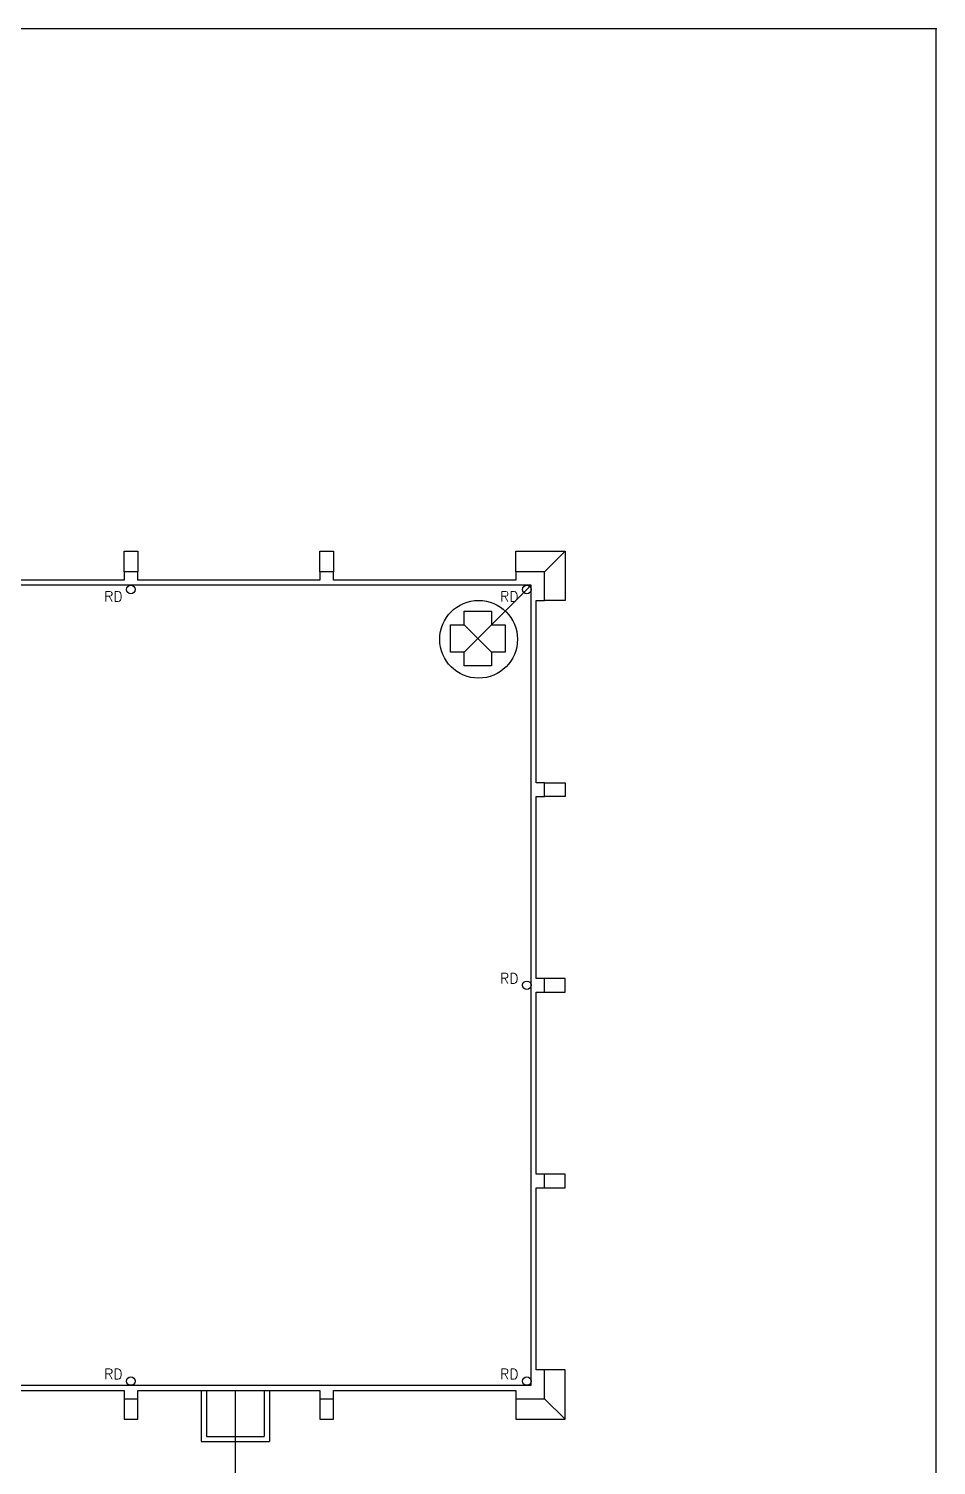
# Model space of a CAD drawing. Header units: inches. Extents: x 72602 to 350810, y -122122 to 43597.
# Drawn here: x 310396 to 337046, y 1397 to 43597 of the extents above; entities that cross this region are included whole.
import ezdxf

# ---------------------------------------------------------------- set-up
doc = ezdxf.new("R2010")
doc.units = ezdxf.units.IN
doc.header["$MEASUREMENT"] = 0
doc.layers.add('M-X-BKGD', color=8, linetype='Continuous')
doc.styles.add('SIMS', font='simplex.shx')

msp = doc.modelspace()

# ---------------------------------------------------------------- linework, layer by layer
at = {"layer": 'M-X-BKGD'}
for p, q in [((337046, 43597), (260306, 43597)), ((337046, 43597), (260306, 43597)), ((337046, -8403), (337046, 43597)), ((337046, -8403), (337046, 43597)), ((325546, 27647), (326146, 28247)), ((325546, 27647), (326146, 28247)), ((325146, 27247), (323983, 26085)), ((325146, 27247), (323983, 26085)), ((325146, 27247), (323983, 26085)), ((325146, 27247), (323983, 26085)), ((323983, 26085), (323183, 25285)), ((323183, 26085), (323983, 25285)), ((323983, 26085), (323183, 25285)), ((323183, 26085), (323983, 25285)), ((315464, 3597), (315464, 2097)), ((315464, 3597), (315464, 2097)), ((315614, 3597), (315614, 2247)), ((315614, 3597), (315614, 2247)), ((317314, 3597), (317314, 2247)), ((317314, 3597), (317314, 2247)), ((317464, 3597), (317464, 2097)), ((317464, 3597), (317464, 2097)), ((325546, 3347), (326146, 2747)), ((325546, 3347), (326146, 2747)), ((315614, 2247), (317314, 2247)), ((315614, 2247), (317314, 2247)), ((315464, 2097), (317464, 2097)), ((315464, 2097), (317464, 2097))]:
    msp.add_line(p, q, dxfattribs=at)
at = {"layer": 'M-X-BKGD', "ltscale": 0.1}
msp.add_line((316464, -21129), (316464, 3597), dxfattribs=at)
msp.add_line((316464, -21129), (316464, 3597), dxfattribs=at)
at = {"layer": 'M-X-BKGD'}
for points in [[(313196, 27647), (313196, 28247), (313596, 28247), (313596, 27647)], [(313196, 27647), (313196, 28247), (313596, 28247), (313596, 27647)], [(318946, 27647), (318946, 28247), (319346, 28247), (319346, 27647)], [(318946, 27647), (318946, 28247), (319346, 28247), (319346, 27647)], [(324696, 27647), (324696, 28247), (326146, 28247), (326146, 26797), (325546, 26797)], [(324696, 27647), (324696, 28247), (326146, 28247), (326146, 26797), (325546, 26797)], [(307946, 3597), (313196, 3597), (313196, 3347), (313596, 3347), (313596, 3597), (318946, 3597), (318946, 3347), (319346, 3347), (319346, 3597), (324696, 3597), (324696, 3347), (325546, 3347), (325546, 4197), (325296, 4197), (325296, 9547), (325546, 9547), (325546, 9947), (325296, 9947), (325296, 15297), (325546, 15297), (325546, 15697), (325296, 15697), (325296, 21047), (325546, 21047), (325546, 21447), (325296, 21447), (325296, 26797), (325546, 26797), (325546, 27647), (324696, 27647), (324696, 27397), (319346, 27397), (319346, 27647), (318946, 27647), (318946, 27397), (313596, 27397), (313596, 27647), (313196, 27647), (313196, 27397), (307946, 27397)], [(307946, 3597), (313196, 3597), (313196, 3347), (313596, 3347), (313596, 3597), (318946, 3597), (318946, 3347), (319346, 3347), (319346, 3597), (324696, 3597), (324696, 3347), (325546, 3347), (325546, 4197), (325296, 4197), (325296, 9547), (325546, 9547), (325546, 9947), (325296, 9947), (325296, 15297), (325546, 15297), (325546, 15697), (325296, 15697), (325296, 21047), (325546, 21047), (325546, 21447), (325296, 21447), (325296, 26797), (325546, 26797), (325546, 27647), (324696, 27647), (324696, 27397), (319346, 27397), (319346, 27647), (318946, 27647), (318946, 27397), (313596, 27397), (313596, 27647), (313196, 27647), (313196, 27397), (307946, 27397)], [(307946, 3747), (325146, 3747), (325146, 27247), (307946, 27247)], [(307946, 3747), (325146, 3747), (325146, 27247), (307946, 27247)], [(325546, 21447), (326146, 21447), (326146, 21047), (325546, 21047)], [(325546, 21447), (326146, 21447), (326146, 21047), (325546, 21047)], [(325546, 15297), (326146, 15297), (326146, 15697), (325546, 15697)], [(325546, 15297), (326146, 15297), (326146, 15697), (325546, 15697)], [(325546, 9547), (326146, 9547), (326146, 9947), (325546, 9947)], [(325546, 9547), (326146, 9547), (326146, 9947), (325546, 9947)], [(324696, 3347), (324696, 2747), (326146, 2747), (326146, 4197), (325546, 4197)], [(324696, 3347), (324696, 2747), (326146, 2747), (326146, 4197), (325546, 4197)], [(313196, 3347), (313196, 2747), (313596, 2747), (313596, 3347)], [(313196, 3347), (313196, 2747), (313596, 2747), (313596, 3347)], [(318946, 3347), (318946, 2747), (319346, 2747), (319346, 3347)], [(318946, 3347), (318946, 2747), (319346, 2747), (319346, 3347)]]:
    msp.add_lwpolyline(points, dxfattribs=at)
msp.add_lwpolyline([(324383, 26085), (324383, 25285), (323983, 25285), (323983, 24885), (323183, 24885), (323183, 25285), (322783, 25285), (322783, 26085), (323183, 26085), (323183, 26485), (323983, 26485), (323983, 26085)], close=True, dxfattribs=at)
msp.add_lwpolyline([(324383, 26085), (324383, 25285), (323983, 25285), (323983, 24885), (323183, 24885), (323183, 25285), (322783, 25285), (322783, 26085), (323183, 26085), (323183, 26485), (323983, 26485), (323983, 26085)], close=True, dxfattribs=at)
for centre, radius in [((313396, 27122), 125), ((313396, 27122), 125), ((325021, 27122), 125), ((325021, 27122), 125), ((323606, 25661), 1142), ((323606, 25661), 1142), ((325021, 15497), 125), ((325021, 15497), 125), ((313396, 3872), 125), ((313396, 3872), 125), ((325021, 3872), 125), ((325021, 3872), 125)]:
    msp.add_circle(centre, radius, dxfattribs=at)
msp.add_point((337046, 43597), dxfattribs=at)
msp.add_point((337046, 43597), dxfattribs=at)

# ---------------------------------------------------------------- texts
at = {"layer": 'M-X-BKGD', "style": 'SIMS'}
for p in [(312612, 26769), (312612, 26769), (324237, 26769), (324237, 26769), (324237, 15551), (324237, 15551), (312612, 3926), (312612, 3926), (324237, 3926), (324237, 3926)]:
    msp.add_text('RD', height=300, dxfattribs=at).set_placement(p)

doc.saveas('drawing.dxf')
